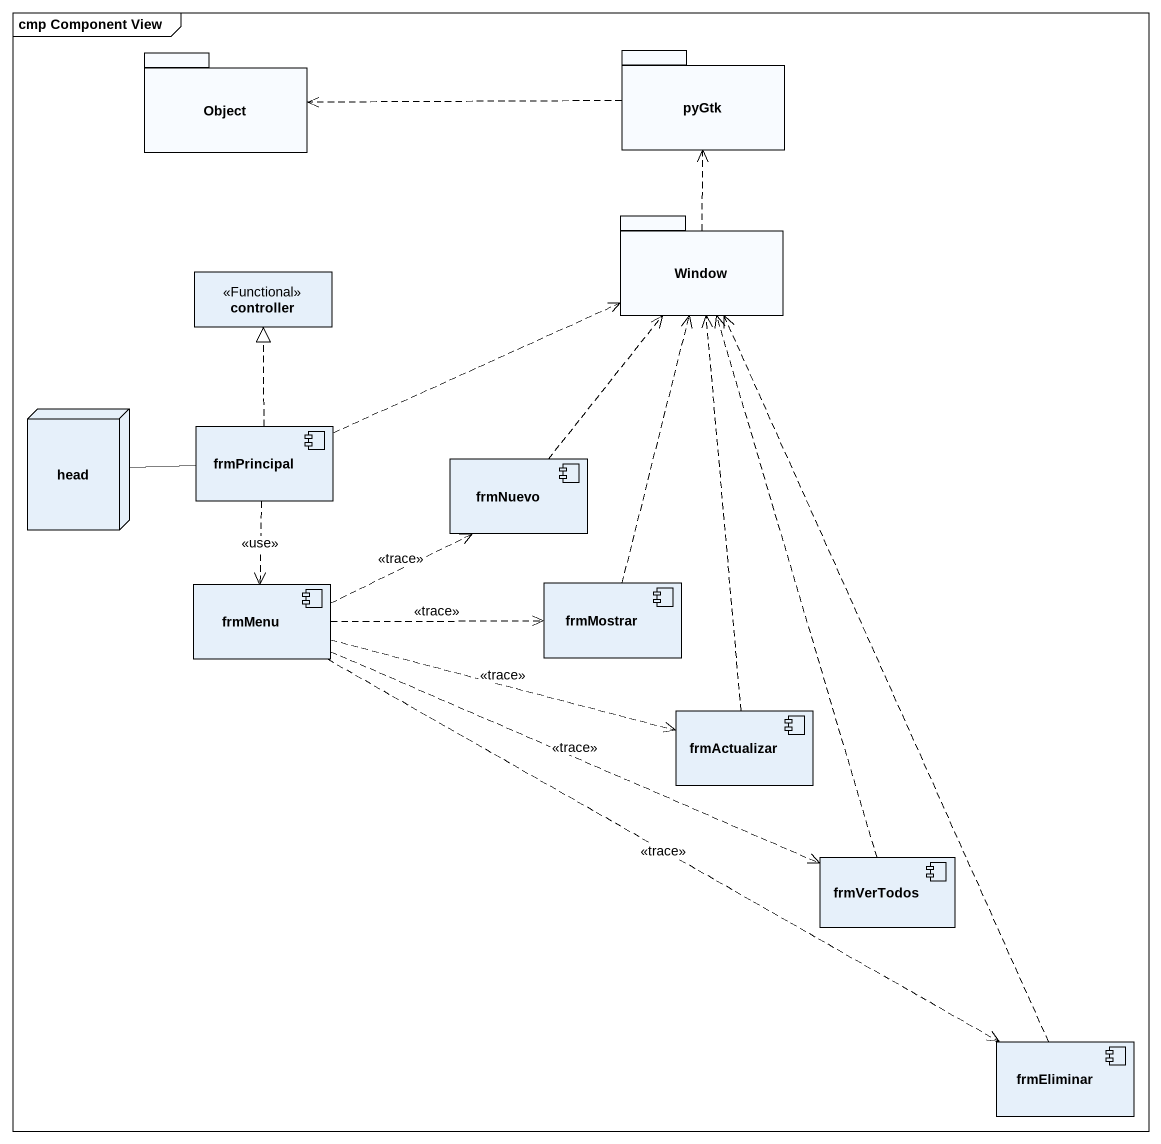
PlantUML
@startuml
mainframe cmp Component View
allowmixing
hide circle
hide empty members
package "Object" as Object_ {
}
package pyGtk {
}
package Window {
}
class controller <<Functional>>
node head
component frmPrincipal
component frmNuevo
component frmMenu
component frmMostrar
component frmActualizar
component frmVerTodos
component frmEliminar
pyGtk .left.> Object_
Window .up.> pyGtk
frmPrincipal .right.> Window
frmPrincipal .up.|> controller
frmPrincipal .up.|> controller
frmPrincipal -left- head
frmPrincipal ..> frmMenu : <<use>>
frmNuevo .up.> Window
frmMenu .right.> frmNuevo : <<trace>>
frmMenu .right.> frmMostrar : <<trace>>
frmMenu .right.> frmActualizar : <<trace>>
frmMenu .right.> frmVerTodos : <<trace>>
frmMenu .right.> frmEliminar : <<trace>>
frmMostrar .up.> Window
frmActualizar .up.> Window
frmVerTodos .up.> Window
frmEliminar .up.> Window
@enduml
